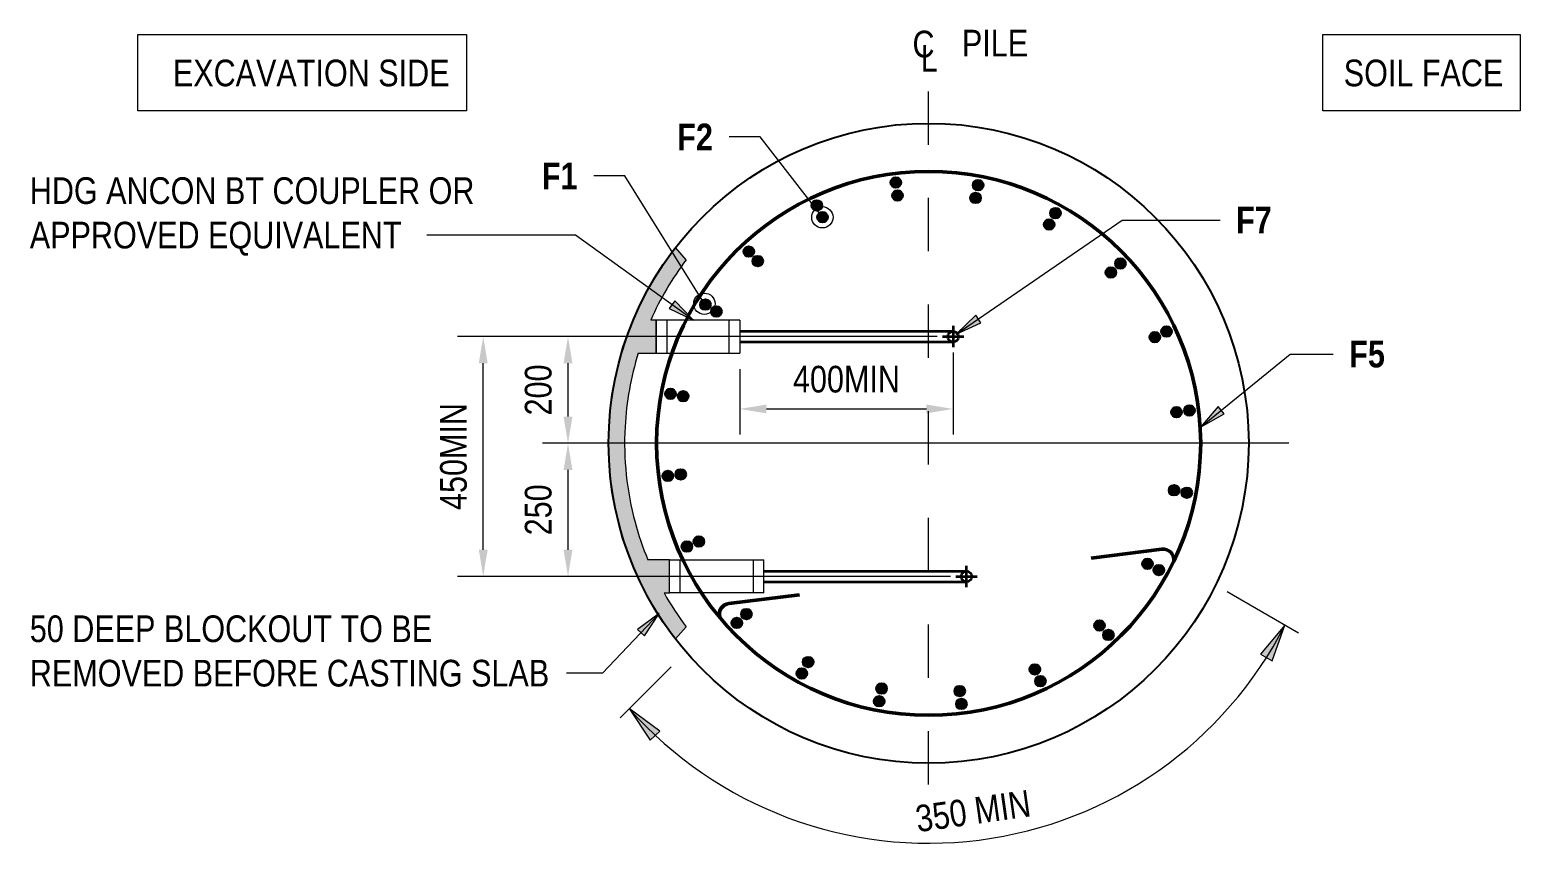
# Model space of a CAD drawing. Header units: metres. Extents: x -0.5 to 32.5, y -7.6 to 10.1.
# Drawn here: x 19.748 to 22.542, y 2.288 to 3.813 of the extents above; entities that cross this region are included whole.
import ezdxf

# ---------------------------------------------------------------- set-up
doc = ezdxf.new("R2010")
doc.units = ezdxf.units.M
doc.linetypes.add('JacobsCenter', pattern=[0.015, 0.009, -0.0015, 0.003, -0.0015])
doc.layers.get('Defpoints').update_dxf_attribs({"color": 41})
for name, color, linetype, lineweight in [('A-ANNO-DIMS', 7, 'Continuous', 9), ('A-ANNO-NOTE', 7, 'Continuous', 9), ('A-DETL', 7, 'Continuous', 13), ('A-DETL-GENF', 7, 'Continuous', 9), ('G-ANNO-TEXT', 7, 'Continuous', 9)]:
    doc.layers.add(name, color=color, linetype=linetype, lineweight=lineweight)
doc.styles.add('Arial Narrow_1', font='ARIALN.TTF', dxfattribs={"height": 0.0025})
doc.styles.add('Arial Narrow_3', font='ARIALN.TTF', dxfattribs={"height": 0.05})
doc.styles.add('Arial Narrow_B_1', font='ARIALNB.TTF', dxfattribs={"height": 0.05})
doc.dimstyles.new('Dimension_Standard_O__mm__2', dxfattribs={"dimscale": 0.3048, "dimtxt": 0.051172, "dimasz": 0.164042, "dimexe": 0.15748, "dimexo": 0.098425, "dimgap": 0.098425, "dimtad": 1, "dimdec": 0, "dimlfac": 1000, "dimzin": 0, "dimdsep": 46, "dimtxsty": 'Arial Narrow_3', "dimsah": 1, "dimcen": 0.09, "dimaunit": 1, "dimadec": 4, "dimazin": 0, "dimtfac": 1, "dimtdec": 4, "dimtix": 1, "dimtmove": 0, "dimatfit": 3, "dimfxl": 1, "dimtvp": 1, "dimtfill": 1, "dimtolj": 1, "dimtzin": 0, "dimlwd": 18, "dimlwe": 18, "dimarcsym": 2})

# ---------------------------------------------------------------- blocks, each defined once
blk = doc.blocks.new('CS_Arrowhead - CS_Arrowhead-6323874-DRG-2873045 - SECTION 3')
at = {"layer": 'A-ANNO-NOTE'}
blk.add_hatch(color=256, dxfattribs=at).paths.add_polyline_path([(0.0035, -0.00062), (0, 0), (0.0035, 0.00062)])
at = {"layer": 'A-ANNO-NOTE', "lineweight": 13}
for p, q in [((0.0035, 0.00062), (0, 0)), ((0.0035, -0.00062), (0.0035, 0.00062)), ((0, 0), (0.0035, -0.00062))]:
    blk.add_line(p, q, dxfattribs=at)
blk = doc.blocks.new('CS_Annot_Centreline Symbol1 - CS_Annot_Centreline Symbol-5070896-DRG-2873045 - SECTION 3')
at = {"layer": 'A-ANNO-NOTE', "char_height": 0.0025, "attachment_point": 1, "style": 'Arial Narrow_1'}
for s, insert, width in [('C  ', (-0.00119, 0.00463), 0.0044093), ('L', (-0.00041, 0.00329), 0.0019241)]:
    blk.add_mtext(s, dxfattribs=dict(at, insert=insert, width=width))
blk = doc.blocks.new('DIMBLOCK18-DRG-2873045 - SECTION 3')
at = {"layer": 'A-ANNO-DIMS', "color": 0, "lineweight": 18, "transparency": 16777216}
for p, q in [((21.4488, 3.2377), (20.5498, 3.2377)), ((20.5978, 2.838), (20.5978, 3.1877)), ((21.4738, 2.788), (20.5498, 2.788))]:
    blk.add_line(p, q, dxfattribs=at)
at = {"layer": 'A-ANNO-DIMS', "color": 0, "transparency": 16777216}
for points in [[(20.5895, 3.1877), (20.6062, 3.1877), (20.5978, 3.2377)], [(20.5895, 2.838), (20.6062, 2.838), (20.5978, 2.788)]]:
    blk.add_solid(points, dxfattribs=at)
at = {"layer": 'Defpoints', "color": 0, "transparency": 16777216}
for p in [(20.5978, 3.2377), (21.4788, 3.2377), (21.5038, 2.788)]:
    blk.add_point(p, dxfattribs=at)
at = {"layer": 'A-ANNO-DIMS', "color": 0, "lineweight": 18, "transparency": 16777216, "insert": (20.5423, 3.0129), "char_height": 0.05, "width": 0.260244, "attachment_point": 5, "rotation": 90, "style": 'Arial Narrow_3', "bg_fill": 3, "box_fill_scale": 1.1, "bg_fill_color": 256, "bg_fill_true_color": 13158600, "bg_fill_transparency": 0}
blk.add_mtext('\\A1;450MIN', dxfattribs=at)
blk = doc.blocks.new('DIMBLOCK19-DRG-2873045 - SECTION 3')
at = {"layer": 'A-ANNO-DIMS', "color": 0, "lineweight": 18, "transparency": 16777216}
for p, q in [((21.4488, 3.2377), (20.7088, 3.2377)), ((20.7568, 3.0877), (20.7568, 3.1877)), ((20.7729, 3.0377), (20.7088, 3.0377))]:
    blk.add_line(p, q, dxfattribs=at)
at = {"layer": 'A-ANNO-DIMS', "color": 0, "transparency": 16777216}
for points in [[(20.7484, 3.1877), (20.7651, 3.1877), (20.7568, 3.2377)], [(20.7484, 3.0877), (20.7651, 3.0877), (20.7568, 3.0377)]]:
    blk.add_solid(points, dxfattribs=at)
at = {"layer": 'Defpoints', "color": 0, "transparency": 16777216}
for p in [(20.7568, 3.2377), (21.4788, 3.2377), (20.8029, 3.0377)]:
    blk.add_point(p, dxfattribs=at)
at = {"layer": 'A-ANNO-DIMS', "color": 0, "lineweight": 18, "transparency": 16777216, "insert": (20.7012, 3.1377), "char_height": 0.05, "width": 0.114039, "attachment_point": 5, "rotation": 90, "style": 'Arial Narrow_3', "bg_fill": 3, "box_fill_scale": 1.1, "bg_fill_color": 256, "bg_fill_true_color": 13158600, "bg_fill_transparency": 0}
blk.add_mtext('\\A1;200', dxfattribs=at)
blk = doc.blocks.new('DIMBLOCK20-DRG-2873045 - SECTION 3')
at = {"layer": 'A-ANNO-DIMS', "color": 0, "lineweight": 18, "transparency": 16777216}
for p, q in [((22.0779, 3.0377), (20.7088, 3.0377)), ((20.7568, 2.838), (20.7568, 2.9877)), ((21.4738, 2.788), (20.7088, 2.788))]:
    blk.add_line(p, q, dxfattribs=at)
at = {"layer": 'A-ANNO-DIMS', "color": 0, "transparency": 16777216}
for points in [[(20.7484, 2.9877), (20.7651, 2.9877), (20.7568, 3.0377)], [(20.7484, 2.838), (20.7651, 2.838), (20.7568, 2.788)]]:
    blk.add_solid(points, dxfattribs=at)
at = {"layer": 'Defpoints', "color": 0, "transparency": 16777216}
for p in [(20.7568, 3.0377), (22.1079, 3.0377), (21.5038, 2.788)]:
    blk.add_point(p, dxfattribs=at)
at = {"layer": 'A-ANNO-DIMS', "color": 0, "lineweight": 18, "transparency": 16777216, "insert": (20.7012, 2.9129), "char_height": 0.05, "width": 0.114039, "attachment_point": 5, "rotation": 90, "style": 'Arial Narrow_3', "bg_fill": 3, "box_fill_scale": 1.1, "bg_fill_color": 256, "bg_fill_true_color": 13158600, "bg_fill_transparency": 0}
blk.add_mtext('\\A1;250', dxfattribs=at)
blk = doc.blocks.new('DIMBLOCK21-DRG-2873045 - SECTION 3')
at = {"layer": 'A-ANNO-DIMS', "color": 0, "lineweight": 18, "transparency": 16777216}
for p, q in [((21.4788, 3.2077), (21.4788, 3.0541)), ((21.0788, 3.1767), (21.0788, 3.0541)), ((21.1288, 3.1021), (21.4288, 3.1021))]:
    blk.add_line(p, q, dxfattribs=at)
at = {"layer": 'A-ANNO-DIMS', "color": 0, "transparency": 16777216}
for points in [[(21.1288, 3.1104), (21.1288, 3.0938), (21.0788, 3.1021)], [(21.4288, 3.1104), (21.4288, 3.0938), (21.4788, 3.1021)]]:
    blk.add_solid(points, dxfattribs=at)
at = {"layer": 'Defpoints', "color": 0, "transparency": 16777216}
for p in [(21.4788, 3.2377), (21.0788, 3.2067), (21.4788, 3.1021)]:
    blk.add_point(p, dxfattribs=at)
at = {"layer": 'A-ANNO-DIMS', "color": 0, "lineweight": 18, "transparency": 16777216, "insert": (21.2788, 3.1576), "char_height": 0.05, "width": 0.260244, "attachment_point": 5, "style": 'Arial Narrow_3', "bg_fill": 3, "box_fill_scale": 1.1, "bg_fill_color": 256, "bg_fill_true_color": 13158600, "bg_fill_transparency": 0}
blk.add_mtext('\\A1;400MIN', dxfattribs=at)

msp = doc.modelspace()

# ---------------------------------------------------------------- hatches: boundary and pattern name
at = {"layer": 'A-DETL-GENF'}
for points in [[(21.3715, 3.5167), (21.3741, 3.517), (21.3765, 3.518), (21.3786, 3.5196), (21.3802, 3.5217), (21.3812, 3.5241), (21.3815, 3.5267), (21.3812, 3.5293), (21.3802, 3.5317), (21.3786, 3.5337), (21.3765, 3.5353), (21.3741, 3.5363), (21.3715, 3.5367), (21.3683, 3.5361), (21.3665, 3.5353), (21.3644, 3.5337), (21.3628, 3.5317), (21.3618, 3.5293), (21.3615, 3.5267), (21.3618, 3.5241), (21.3628, 3.5217), (21.3644, 3.5196), (21.3665, 3.518), (21.3689, 3.517)], [(21.5256, 3.5117), (21.5282, 3.512), (21.5306, 3.513), (21.5327, 3.5146), (21.5343, 3.5167), (21.5353, 3.5191), (21.5356, 3.5217), (21.5353, 3.5243), (21.5343, 3.5267), (21.5327, 3.5288), (21.5306, 3.5304), (21.5282, 3.5314), (21.5256, 3.5317), (21.523, 3.5314), (21.5206, 3.5304), (21.5185, 3.5288), (21.5169, 3.5267), (21.5159, 3.5243), (21.5156, 3.5217), (21.5159, 3.5191), (21.5169, 3.5167), (21.5185, 3.5146), (21.5206, 3.513), (21.523, 3.512)], [(21.2234, 3.4738), (21.226, 3.4741), (21.2284, 3.4751), (21.2305, 3.4767), (21.2321, 3.4788), (21.2331, 3.4812), (21.2334, 3.4838), (21.2331, 3.4864), (21.2321, 3.4888), (21.2305, 3.4908), (21.2284, 3.4924), (21.226, 3.4934), (21.2234, 3.4938), (21.2208, 3.4934), (21.2184, 3.4924), (21.2163, 3.4908), (21.2148, 3.4888), (21.2138, 3.4864), (21.2134, 3.4838), (21.2138, 3.4812), (21.2148, 3.4788), (21.2163, 3.4767), (21.2184, 3.4751), (21.2208, 3.4741)], [(21.3745, 3.4925), (21.3771, 3.4928), (21.3795, 3.4938), (21.3816, 3.4954), (21.3832, 3.4975), (21.3842, 3.5003), (21.3845, 3.5025), (21.3842, 3.5051), (21.3832, 3.5075), (21.3816, 3.5096), (21.3795, 3.5111), (21.3765, 3.5122), (21.3741, 3.5124), (21.372, 3.5121), (21.3689, 3.5107), (21.3675, 3.5096), (21.3659, 3.5075), (21.3649, 3.5051), (21.3645, 3.5025), (21.3649, 3.4999), (21.3659, 3.4975), (21.3675, 3.4954), (21.3695, 3.4938), (21.372, 3.4928), (21.3741, 3.4925)], [(21.521, 3.4878), (21.5236, 3.4881), (21.526, 3.4891), (21.5282, 3.4908), (21.5297, 3.4928), (21.5307, 3.4952), (21.531, 3.4978), (21.5306, 3.5005), (21.5297, 3.5028), (21.5281, 3.5048), (21.526, 3.5064), (21.523, 3.5075), (21.5206, 3.5077), (21.5184, 3.5074), (21.5156, 3.5061), (21.5139, 3.5048), (21.5124, 3.5028), (21.5114, 3.5004), (21.511, 3.4978), (21.5114, 3.4952), (21.5124, 3.4928), (21.5139, 3.4907), (21.516, 3.4891), (21.5184, 3.4881), (21.5206, 3.4878)], [(21.2338, 3.4517), (21.2364, 3.4521), (21.2388, 3.4531), (21.2408, 3.4546), (21.2424, 3.4567), (21.2434, 3.4591), (21.2438, 3.4617), (21.2434, 3.4643), (21.2424, 3.4667), (21.2408, 3.4688), (21.2388, 3.4704), (21.2364, 3.4714), (21.2338, 3.4717), (21.2307, 3.4712), (21.2284, 3.4701), (21.2267, 3.4688), (21.2251, 3.4667), (21.2241, 3.4643), (21.2238, 3.4617), (21.2241, 3.4591), (21.2251, 3.4567), (21.2267, 3.4546), (21.2288, 3.4531), (21.2312, 3.4521)], [(21.6706, 3.4594), (21.6732, 3.4597), (21.6756, 3.4607), (21.6777, 3.4623), (21.6793, 3.4644), (21.6803, 3.4668), (21.6806, 3.4694), (21.6803, 3.472), (21.6793, 3.4744), (21.6777, 3.4764), (21.6756, 3.478), (21.6732, 3.479), (21.6706, 3.4794), (21.668, 3.479), (21.6656, 3.478), (21.6635, 3.4764), (21.662, 3.4744), (21.661, 3.472), (21.6606, 3.4694), (21.661, 3.4668), (21.662, 3.4644), (21.6635, 3.4623), (21.6656, 3.4607), (21.668, 3.4597)], [(21.6589, 3.438), (21.662, 3.4386), (21.6639, 3.4394), (21.6659, 3.4409), (21.6675, 3.443), (21.6685, 3.4454), (21.6689, 3.448), (21.6685, 3.4506), (21.6675, 3.453), (21.6656, 3.4553), (21.6639, 3.4567), (21.6606, 3.4578), (21.6589, 3.458), (21.6563, 3.4577), (21.6539, 3.4567), (21.6518, 3.4551), (21.6502, 3.453), (21.6492, 3.4506), (21.6489, 3.448), (21.6492, 3.4454), (21.6502, 3.443), (21.6518, 3.4409), (21.6539, 3.4394), (21.6563, 3.4384)], [(21.0958, 3.3872), (21.0984, 3.3876), (21.1008, 3.3886), (21.1029, 3.3902), (21.1045, 3.3922), (21.1055, 3.3946), (21.1058, 3.3972), (21.1055, 3.3998), (21.1045, 3.4022), (21.1029, 3.4043), (21.1008, 3.4059), (21.0984, 3.4069), (21.0958, 3.4072), (21.0932, 3.4069), (21.0908, 3.4059), (21.0888, 3.4043), (21.0872, 3.4022), (21.0862, 3.3998), (21.0858, 3.3972), (21.0862, 3.3946), (21.0872, 3.3922), (21.0888, 3.3902), (21.0908, 3.3886), (21.0932, 3.3876)], [(21.1125, 3.3694), (21.1151, 3.3698), (21.1175, 3.3708), (21.1196, 3.3724), (21.1212, 3.3744), (21.1222, 3.3769), (21.1225, 3.3794), (21.1222, 3.382), (21.1212, 3.3844), (21.1196, 3.3865), (21.1175, 3.3881), (21.1151, 3.3891), (21.1125, 3.3894), (21.1099, 3.3891), (21.1075, 3.3881), (21.1054, 3.3865), (21.1036, 3.3838), (21.1028, 3.382), (21.1025, 3.3794), (21.1031, 3.3763), (21.1038, 3.3744), (21.1054, 3.3724), (21.1075, 3.3708), (21.1099, 3.3698)], [(21.7924, 3.3648), (21.795, 3.3651), (21.7974, 3.3661), (21.7994, 3.3677), (21.801, 3.3698), (21.802, 3.3722), (21.8024, 3.3748), (21.802, 3.3774), (21.801, 3.3798), (21.7994, 3.3818), (21.7974, 3.3834), (21.795, 3.3844), (21.7924, 3.3848), (21.7898, 3.3844), (21.7874, 3.3834), (21.7853, 3.3818), (21.7837, 3.3798), (21.7827, 3.3774), (21.7824, 3.3748), (21.7827, 3.3722), (21.7837, 3.3698), (21.7853, 3.3677), (21.7874, 3.3661), (21.7898, 3.3651)], [(21.7746, 3.3481), (21.7772, 3.3484), (21.7796, 3.3494), (21.7817, 3.351), (21.7832, 3.3531), (21.7842, 3.3555), (21.7846, 3.3581), (21.7842, 3.3607), (21.7827, 3.3638), (21.7817, 3.3652), (21.7796, 3.3668), (21.7772, 3.3678), (21.7746, 3.3681), (21.772, 3.3678), (21.7696, 3.3668), (21.7675, 3.3652), (21.7659, 3.3631), (21.7649, 3.3607), (21.7646, 3.3581), (21.7649, 3.3555), (21.7659, 3.3531), (21.7675, 3.351), (21.7696, 3.3494), (21.772, 3.3484)], [(21.0143, 3.2877), (21.0169, 3.2881), (21.0193, 3.2891), (21.0213, 3.2907), (21.0229, 3.2927), (21.0239, 3.2952), (21.0243, 3.2977), (21.0239, 3.3003), (21.0229, 3.3027), (21.0213, 3.3048), (21.0193, 3.3064), (21.0169, 3.3074), (21.0143, 3.3077), (21.0117, 3.3074), (21.0093, 3.3064), (21.0071, 3.3047), (21.0056, 3.3027), (21.0046, 3.3003), (21.0043, 3.2977), (21.0046, 3.2952), (21.0056, 3.2927), (21.0072, 3.2907), (21.0093, 3.2891), (21.0117, 3.2881), (21.0143, 3.2877)], [(21.035, 3.2749), (21.0376, 3.2752), (21.04, 3.2762), (21.042, 3.2778), (21.0436, 3.2799), (21.0446, 3.2823), (21.045, 3.2849), (21.0446, 3.2875), (21.0436, 3.2899), (21.042, 3.2919), (21.04, 3.2935), (21.0376, 3.2945), (21.035, 3.2949), (21.0324, 3.2945), (21.03, 3.2935), (21.0279, 3.2919), (21.026, 3.2891), (21.0253, 3.2875), (21.025, 3.2849), (21.0253, 3.2823), (21.0263, 3.2799), (21.0279, 3.2778), (21.03, 3.2762), (21.0324, 3.2752)], [(21.8569, 3.2268), (21.8594, 3.2272), (21.8619, 3.2282), (21.8639, 3.2298), (21.8655, 3.2318), (21.8665, 3.2342), (21.8669, 3.2368), (21.8665, 3.2394), (21.8655, 3.2418), (21.8639, 3.2439), (21.8619, 3.2455), (21.8594, 3.2465), (21.8569, 3.2468), (21.8543, 3.2465), (21.8519, 3.2455), (21.8498, 3.2439), (21.848, 3.2413), (21.8471, 3.2385), (21.8469, 3.2368), (21.8472, 3.2342), (21.8482, 3.2318), (21.8498, 3.2298), (21.8519, 3.2282), (21.8543, 3.2272)], [(21.8789, 3.2372), (21.8815, 3.2375), (21.8839, 3.2385), (21.886, 3.2401), (21.8876, 3.2422), (21.8886, 3.2446), (21.8889, 3.2472), (21.8886, 3.2498), (21.8876, 3.2522), (21.886, 3.2543), (21.8839, 3.2558), (21.8815, 3.2568), (21.8789, 3.2572), (21.8763, 3.2568), (21.8739, 3.2558), (21.8719, 3.2543), (21.8703, 3.2522), (21.8693, 3.2498), (21.8689, 3.2472), (21.8693, 3.2446), (21.8703, 3.2422), (21.8719, 3.2401), (21.8739, 3.2385), (21.8763, 3.2375)], [(20.9489, 3.1205), (20.9515, 3.1208), (20.9539, 3.1218), (20.956, 3.1234), (20.9576, 3.1255), (20.9586, 3.1279), (20.9589, 3.1305), (20.9586, 3.133), (20.9576, 3.1355), (20.956, 3.1375), (20.9539, 3.1391), (20.9515, 3.1401), (20.9489, 3.1405), (20.9463, 3.1401), (20.9439, 3.1391), (20.9418, 3.1375), (20.9402, 3.1355), (20.9392, 3.133), (20.9389, 3.1305), (20.9392, 3.1279), (20.9402, 3.1255), (20.9418, 3.1234), (20.9439, 3.1218), (20.9463, 3.1208)], [(20.9728, 3.1159), (20.9754, 3.1162), (20.9778, 3.1172), (20.9799, 3.1188), (20.9815, 3.1209), (20.9825, 3.1233), (20.9828, 3.1259), (20.9825, 3.1285), (20.9815, 3.1309), (20.9799, 3.1329), (20.9778, 3.1345), (20.9754, 3.1355), (20.9721, 3.1358), (20.9702, 3.1355), (20.9678, 3.1345), (20.9658, 3.1329), (20.9642, 3.1309), (20.9632, 3.1285), (20.9629, 3.1255), (20.9632, 3.1233), (20.9642, 3.1209), (20.9658, 3.1188), (20.9678, 3.1172), (20.9702, 3.1162)], [(21.8976, 3.0861), (21.9002, 3.0864), (21.9026, 3.0874), (21.9047, 3.089), (21.9063, 3.0911), (21.9073, 3.0935), (21.9076, 3.0961), (21.9073, 3.0986), (21.9063, 3.1011), (21.9047, 3.1031), (21.9026, 3.1047), (21.9002, 3.1057), (21.8976, 3.1061), (21.895, 3.1057), (21.8926, 3.1047), (21.8906, 3.1031), (21.889, 3.1011), (21.888, 3.0986), (21.8876, 3.0961), (21.888, 3.0935), (21.889, 3.0911), (21.8906, 3.089), (21.8926, 3.0874), (21.895, 3.0864)], [(21.9218, 3.0891), (21.9244, 3.0894), (21.9268, 3.0904), (21.9289, 3.092), (21.9305, 3.0941), (21.9315, 3.0965), (21.9318, 3.0991), (21.9315, 3.1017), (21.9305, 3.1041), (21.9289, 3.1062), (21.9268, 3.1078), (21.9244, 3.1088), (21.9218, 3.1091), (21.9192, 3.1088), (21.9168, 3.1078), (21.9147, 3.1062), (21.9132, 3.1041), (21.9122, 3.1017), (21.9118, 3.0991), (21.9122, 3.0965), (21.9132, 3.0941), (21.9147, 3.092), (21.9168, 3.0904), (21.9192, 3.0894)], [(20.9439, 2.9664), (20.9465, 2.9667), (20.9489, 2.9677), (20.951, 2.9693), (20.9526, 2.9714), (20.9536, 2.9738), (20.9539, 2.9764), (20.9536, 2.9789), (20.9526, 2.9814), (20.951, 2.9834), (20.9489, 2.985), (20.9465, 2.986), (20.9439, 2.9864), (20.9413, 2.986), (20.9389, 2.985), (20.9369, 2.9834), (20.9353, 2.9814), (20.9343, 2.9789), (20.9339, 2.9764), (20.9343, 2.9738), (20.9353, 2.9714), (20.9369, 2.9693), (20.9389, 2.9677), (20.9413, 2.9667)], [(20.9681, 2.9694), (20.9707, 2.9697), (20.9731, 2.9707), (20.9752, 2.9723), (20.9768, 2.9744), (20.9778, 2.9768), (20.9781, 2.9794), (20.9778, 2.982), (20.9763, 2.985), (20.9752, 2.9865), (20.9731, 2.9881), (20.9707, 2.9891), (20.9681, 2.9894), (20.9655, 2.9891), (20.9631, 2.9881), (20.961, 2.9865), (20.9595, 2.9844), (20.9585, 2.982), (20.9581, 2.9794), (20.9585, 2.9768), (20.9595, 2.9744), (20.961, 2.9723), (20.9631, 2.9707), (20.9655, 2.9697)], [(21.8929, 2.9396), (21.8955, 2.9399), (21.8979, 2.9409), (21.9, 2.9425), (21.9016, 2.9446), (21.9026, 2.947), (21.9029, 2.9496), (21.9026, 2.9522), (21.9016, 2.9546), (21.9, 2.9567), (21.8979, 2.9582), (21.8955, 2.9592), (21.8929, 2.9596), (21.8903, 2.9592), (21.8879, 2.9582), (21.8858, 2.9567), (21.8842, 2.9546), (21.8832, 2.9522), (21.8829, 2.9496), (21.8832, 2.947), (21.8842, 2.9446), (21.8858, 2.9425), (21.8879, 2.9409), (21.8903, 2.9399)], [(21.9168, 2.935), (21.9194, 2.9353), (21.9218, 2.9363), (21.9239, 2.9379), (21.9255, 2.94), (21.9265, 2.9424), (21.9268, 2.945), (21.9265, 2.9476), (21.9255, 2.95), (21.9239, 2.9521), (21.9218, 2.9537), (21.9194, 2.9547), (21.9168, 2.955), (21.9143, 2.9547), (21.9118, 2.9537), (21.9098, 2.9521), (21.9082, 2.95), (21.9072, 2.9476), (21.9068, 2.945), (21.9072, 2.9424), (21.9082, 2.94), (21.9098, 2.9379), (21.9118, 2.9363), (21.9143, 2.9353)], [(20.9798, 2.834), (20.9824, 2.8343), (20.9848, 2.8353), (20.9869, 2.8369), (20.9884, 2.839), (20.9894, 2.8414), (20.9898, 2.844), (20.9894, 2.8466), (20.9884, 2.849), (20.9869, 2.851), (20.9848, 2.8526), (20.9824, 2.8536), (20.979, 2.8539), (20.9772, 2.8536), (20.9748, 2.8526), (20.9727, 2.851), (20.9708, 2.8482), (20.9701, 2.8466), (20.9698, 2.844), (20.9701, 2.8414), (20.9711, 2.839), (20.9727, 2.8369), (20.9748, 2.8353), (20.9772, 2.8343)], [(21.0022, 2.8436), (21.0048, 2.8439), (21.0072, 2.8449), (21.0093, 2.8465), (21.011, 2.849), (21.0119, 2.851), (21.0122, 2.8539), (21.0119, 2.8561), (21.0109, 2.8586), (21.0093, 2.8606), (21.0072, 2.8622), (21.0048, 2.8632), (21.0022, 2.8636), (20.9996, 2.8632), (20.9972, 2.8622), (20.9951, 2.8606), (20.9935, 2.8586), (20.9925, 2.8561), (20.9922, 2.8536), (20.9925, 2.851), (20.9938, 2.8482), (20.9956, 2.8461), (20.9972, 2.8449), (20.9996, 2.8439)], [(21.8432, 2.8017), (21.8457, 2.8021), (21.8482, 2.8031), (21.8502, 2.8047), (21.8518, 2.8067), (21.8528, 2.8092), (21.8532, 2.8117), (21.8528, 2.8143), (21.8518, 2.8167), (21.8502, 2.8188), (21.8482, 2.8204), (21.8457, 2.8214), (21.8432, 2.8217), (21.8406, 2.8214), (21.8382, 2.8204), (21.8361, 2.8188), (21.8345, 2.8167), (21.8335, 2.8143), (21.8332, 2.8117), (21.8335, 2.8092), (21.8345, 2.8067), (21.8361, 2.8047), (21.8382, 2.8031), (21.8406, 2.8021)], [(21.8645, 2.79), (21.8671, 2.7903), (21.8695, 2.7913), (21.8716, 2.7929), (21.8732, 2.795), (21.8742, 2.7974), (21.8745, 2.8), (21.8742, 2.8026), (21.8732, 2.805), (21.8716, 2.8071), (21.8695, 2.8086), (21.8671, 2.8096), (21.8645, 2.81), (21.8619, 2.8096), (21.8595, 2.8086), (21.8574, 2.8071), (21.8558, 2.805), (21.8548, 2.8026), (21.8545, 2.8), (21.8548, 2.7974), (21.8558, 2.795), (21.8574, 2.7929), (21.8595, 2.7913), (21.8619, 2.7903)], [(21.0734, 2.6907), (21.076, 2.691), (21.0784, 2.692), (21.0804, 2.6936), (21.082, 2.6957), (21.083, 2.6981), (21.0834, 2.7007), (21.083, 2.7033), (21.082, 2.7057), (21.0804, 2.7078), (21.0784, 2.7093), (21.076, 2.7103), (21.0734, 2.7107), (21.0708, 2.7103), (21.0684, 2.7093), (21.0663, 2.7078), (21.0647, 2.7057), (21.0637, 2.7033), (21.0634, 2.7007), (21.0637, 2.6981), (21.0647, 2.6957), (21.0663, 2.6936), (21.0684, 2.692), (21.0708, 2.691)], [(21.0912, 2.7074), (21.0943, 2.7079), (21.0962, 2.7087), (21.0982, 2.7103), (21.0998, 2.7124), (21.1008, 2.7148), (21.1012, 2.7174), (21.1008, 2.7199), (21.0998, 2.7224), (21.0982, 2.7244), (21.0962, 2.726), (21.0937, 2.727), (21.0912, 2.7274), (21.0886, 2.727), (21.0862, 2.726), (21.0841, 2.7244), (21.0825, 2.7224), (21.0815, 2.7199), (21.0812, 2.7174), (21.0815, 2.7148), (21.0825, 2.7124), (21.0841, 2.7103), (21.0862, 2.7087), (21.0886, 2.7077)], [(21.7532, 2.686), (21.7558, 2.6864), (21.7582, 2.6874), (21.7603, 2.6889), (21.7619, 2.691), (21.7629, 2.6934), (21.7632, 2.696), (21.7629, 2.6986), (21.7619, 2.701), (21.7599, 2.7034), (21.7582, 2.7047), (21.7552, 2.7058), (21.7532, 2.706), (21.7507, 2.7057), (21.7482, 2.7047), (21.7462, 2.7031), (21.7446, 2.701), (21.7436, 2.6986), (21.7432, 2.696), (21.7436, 2.6934), (21.7446, 2.691), (21.7462, 2.6889), (21.7482, 2.6874), (21.7507, 2.6864)], [(21.7699, 2.6682), (21.7725, 2.6686), (21.7749, 2.6696), (21.777, 2.6712), (21.7786, 2.6732), (21.7796, 2.6756), (21.7799, 2.6782), (21.7796, 2.6808), (21.7786, 2.6832), (21.777, 2.6853), (21.7749, 2.6869), (21.7725, 2.6879), (21.7699, 2.6882), (21.7673, 2.6879), (21.7649, 2.6869), (21.7628, 2.6853), (21.7613, 2.6832), (21.7603, 2.6808), (21.7599, 2.6782), (21.7603, 2.6756), (21.7613, 2.6732), (21.7628, 2.6712), (21.7649, 2.6696), (21.7673, 2.6686)], [(21.2069, 2.6174), (21.2095, 2.6178), (21.2119, 2.6188), (21.214, 2.6204), (21.2155, 2.6224), (21.2165, 2.6249), (21.2169, 2.6274), (21.2165, 2.63), (21.2155, 2.6324), (21.214, 2.6345), (21.2119, 2.6361), (21.2095, 2.6371), (21.2069, 2.6374), (21.2038, 2.6369), (21.2019, 2.6361), (21.1995, 2.6341), (21.1982, 2.6324), (21.1972, 2.63), (21.1969, 2.6274), (21.1972, 2.6249), (21.1982, 2.6224), (21.2001, 2.6201), (21.2019, 2.6188), (21.2043, 2.6178)], [(21.1951, 2.5961), (21.1977, 2.5964), (21.2001, 2.5974), (21.2022, 2.599), (21.2038, 2.6011), (21.2048, 2.6035), (21.2051, 2.6061), (21.2048, 2.6087), (21.2038, 2.6111), (21.2022, 2.6132), (21.1995, 2.615), (21.1977, 2.6158), (21.1951, 2.6161), (21.1925, 2.6158), (21.1901, 2.6148), (21.1881, 2.6132), (21.1865, 2.6111), (21.1855, 2.6087), (21.1851, 2.6061), (21.1855, 2.6035), (21.1865, 2.6011), (21.1881, 2.599), (21.1901, 2.5974), (21.1925, 2.5964)], [(21.632, 2.6037), (21.6346, 2.6041), (21.6373, 2.6054), (21.639, 2.6067), (21.6406, 2.6087), (21.6416, 2.6112), (21.642, 2.6137), (21.6416, 2.6164), (21.6406, 2.6187), (21.639, 2.6208), (21.637, 2.6224), (21.6337, 2.6235), (21.632, 2.6237), (21.6294, 2.6234), (21.627, 2.6224), (21.6249, 2.6208), (21.6233, 2.6187), (21.6223, 2.6163), (21.622, 2.6137), (21.6223, 2.6112), (21.6233, 2.6087), (21.6249, 2.6067), (21.627, 2.6051), (21.6294, 2.6041)], [(21.6423, 2.5817), (21.6449, 2.582), (21.6473, 2.583), (21.6494, 2.5846), (21.651, 2.5867), (21.652, 2.5891), (21.6523, 2.5917), (21.652, 2.5943), (21.651, 2.5967), (21.6494, 2.5987), (21.6473, 2.6003), (21.6449, 2.6013), (21.6423, 2.6017), (21.6397, 2.6013), (21.6373, 2.6003), (21.6353, 2.5987), (21.6337, 2.5967), (21.6327, 2.5943), (21.6323, 2.5917), (21.6327, 2.5891), (21.6337, 2.5867), (21.6353, 2.5846), (21.6373, 2.583), (21.6397, 2.582)], [(21.3447, 2.5677), (21.3473, 2.568), (21.3501, 2.5693), (21.3518, 2.5706), (21.3534, 2.5727), (21.3544, 2.5751), (21.3547, 2.5777), (21.3544, 2.5803), (21.3534, 2.5827), (21.3518, 2.5848), (21.3497, 2.5864), (21.3473, 2.5874), (21.3447, 2.5877), (21.3418, 2.5872), (21.3397, 2.5864), (21.3376, 2.5846), (21.3361, 2.5827), (21.3351, 2.5803), (21.3347, 2.5777), (21.3351, 2.5749), (21.3361, 2.5727), (21.3377, 2.5706), (21.3397, 2.569), (21.3427, 2.568)], [(21.4912, 2.563), (21.4938, 2.5633), (21.4968, 2.5648), (21.4983, 2.5659), (21.4999, 2.568), (21.5009, 2.5704), (21.5012, 2.573), (21.5009, 2.5756), (21.4999, 2.578), (21.4983, 2.58), (21.4958, 2.5818), (21.4938, 2.5826), (21.4912, 2.583), (21.4886, 2.5826), (21.4856, 2.5812), (21.4841, 2.58), (21.4825, 2.578), (21.4815, 2.5756), (21.4812, 2.573), (21.4815, 2.5704), (21.4825, 2.568), (21.4846, 2.5656), (21.4862, 2.5643), (21.4892, 2.5632), (21.4907, 2.563)], [(21.3401, 2.5438), (21.3427, 2.5441), (21.3451, 2.5451), (21.3472, 2.5467), (21.3488, 2.5488), (21.3498, 2.5512), (21.3501, 2.5538), (21.3498, 2.5563), (21.3488, 2.5588), (21.3472, 2.5608), (21.3451, 2.5624), (21.3427, 2.5634), (21.3401, 2.5638), (21.3376, 2.5634), (21.3351, 2.5624), (21.3331, 2.5608), (21.3315, 2.5588), (21.3305, 2.5563), (21.3302, 2.5534), (21.3305, 2.5512), (21.3315, 2.5488), (21.3331, 2.5467), (21.3351, 2.5451), (21.3376, 2.5441)], [(21.4942, 2.5388), (21.4968, 2.5391), (21.4992, 2.5401), (21.5013, 2.5417), (21.5029, 2.5438), (21.5039, 2.5462), (21.5042, 2.5488), (21.5039, 2.5514), (21.5029, 2.5538), (21.5013, 2.5559), (21.4992, 2.5574), (21.4968, 2.5584), (21.4942, 2.5588), (21.4917, 2.5584), (21.4892, 2.5574), (21.4872, 2.5559), (21.4856, 2.5538), (21.4846, 2.5514), (21.4842, 2.5488), (21.4846, 2.5462), (21.4856, 2.5438), (21.4872, 2.5417), (21.4892, 2.5401), (21.4917, 2.5391)]]:
    msp.add_hatch(color=256, dxfattribs=at).paths.add_polyline_path(points)
at = {"layer": 'A-DETL-GENF', "true_color": 0xc0c0c0}
msp.add_hatch(color=9, dxfattribs=at).paths.add_polyline_path([(20.9582, 2.6708), (20.9784, 2.6937), (20.9566, 2.7246), (20.9368, 2.757), (20.9468, 2.757), (20.9468, 2.819), (20.9065, 2.819), (20.8933, 2.8539), (20.8825, 2.8895), (20.8699, 2.9485), (20.8636, 3.0084), (20.8637, 3.0687), (20.8667, 3.1038), (20.8718, 3.1385), (20.8791, 3.1728), (20.8885, 3.2067), (20.9218, 3.2067), (20.9218, 3.2687), (20.9118, 3.2687), (20.926, 3.2985), (20.9419, 3.3272), (20.9594, 3.355), (20.9785, 3.3819), (20.9584, 3.4049), (20.9352, 3.3729), (20.9143, 3.3395), (20.8955, 3.3047), (20.8791, 3.2687), (20.8651, 3.2318), (20.8536, 3.1941), (20.8446, 3.1556), (20.8381, 3.1167), (20.8342, 3.0773), (20.8329, 3.0379), (20.8342, 2.9984), (20.838, 2.9591), (20.8445, 2.9201), (20.8535, 2.8817), (20.865, 2.8439), (20.879, 2.807), (20.8954, 2.771), (20.9141, 2.7363), (20.9368, 2.7004), (20.9566, 2.673)])
at = {"layer": 'G-ANNO-TEXT'}
for points in [[(20.9922, 3.2685), (20.9568, 3.3049), (20.9465, 3.2906)], [(21.4848, 3.2425), (21.531, 3.2635), (21.5211, 3.2781)], [(21.9426, 3.0679), (21.9869, 3.0928), (21.9757, 3.1064)], [(20.928, 2.7188), (20.8872, 2.6886), (20.9, 2.6764)]]:
    msp.add_hatch(color=256, dxfattribs=at).paths.add_polyline_path(points)

# ---------------------------------------------------------------- linework, layer by layer
at = {"layer": 'A-DETL', "linetype": 'JacobsCenter', "lineweight": 18}
for p, q in [((21.4329, 2.3977), (21.4329, 3.7127)), ((22.1079, 3.0377), (20.8029, 3.0377))]:
    msp.add_line(p, q, dxfattribs=at)
at = {"layer": 'A-DETL'}
for p, q in [((20.9785, 3.3819), (20.9584, 3.4049)), ((20.9218, 3.2687), (20.9118, 3.2687)), ((20.9218, 3.2067), (20.9218, 3.2687)), ((21.0788, 3.2687), (20.9218, 3.2687)), ((20.9218, 3.2687), (20.9218, 3.2067)), ((20.9418, 3.2687), (20.9418, 3.2067)), ((21.0588, 3.2067), (21.0588, 3.2687)), ((21.0788, 3.2687), (21.0788, 3.2067)), ((20.8885, 3.2067), (20.9218, 3.2067)), ((20.9218, 3.2067), (21.0788, 3.2067)), ((20.9468, 2.819), (20.9065, 2.819)), ((20.9468, 2.757), (20.9468, 2.819)), ((20.9468, 2.819), (21.1238, 2.819)), ((20.9468, 2.757), (20.9468, 2.819)), ((20.9668, 2.757), (20.9668, 2.819)), ((21.1038, 2.819), (21.1038, 2.757)), ((21.1238, 2.757), (21.1238, 2.819)), ((20.9368, 2.757), (20.9468, 2.757)), ((21.1238, 2.757), (20.9468, 2.757)), ((20.9582, 2.6708), (20.9784, 2.6937))]:
    msp.add_line(p, q, dxfattribs=at)
at = {"layer": 'A-DETL', "lineweight": 35}
for p, q in [((21.0788, 3.2477), (21.4788, 3.2477)), ((21.4788, 3.2577), (21.4788, 3.2177)), ((21.0788, 3.2277), (21.4788, 3.2277)), ((21.4588, 3.2377), (21.4988, 3.2377)), ((21.1238, 2.798), (21.5038, 2.798)), ((21.5038, 2.768), (21.5038, 2.808)), ((21.1238, 2.778), (21.5038, 2.778)), ((21.4838, 2.788), (21.5238, 2.788))]:
    msp.add_line(p, q, dxfattribs=at)
at = {"layer": 'A-DETL', "lineweight": 50}
for p, q in [((21.7375, 2.8223), (21.8703, 2.839)), ((21.1909, 2.7537), (21.0581, 2.737))]:
    msp.add_line(p, q, dxfattribs=at)
at = {"layer": 'A-DETL', "lineweight": 18}
for p, q in [((21.9923, 2.7596), (22.1265, 2.6821)), ((20.9499, 2.6184), (20.8545, 2.5229))]:
    msp.add_line(p, q, dxfattribs=at)
at = {"layer": 'A-DETL', "lineweight": 25}
for centre, radius in [((21.4329, 3.0377), 0.6), ((21.3715, 3.5267), 0.01), ((21.5256, 3.5217), 0.01), ((21.2234, 3.4838), 0.01), ((21.3745, 3.5025), 0.01), ((21.521, 3.4978), 0.01), ((21.2338, 3.4617), 0.01), ((21.6706, 3.4694), 0.01), ((21.6589, 3.448), 0.01), ((21.0958, 3.3972), 0.01), ((21.1125, 3.3794), 0.01), ((21.7924, 3.3748), 0.01), ((21.7746, 3.3581), 0.01), ((21.0143, 3.2977), 0.01), ((21.035, 3.2849), 0.01), ((21.8569, 3.2368), 0.01), ((21.8789, 3.2472), 0.01), ((20.9489, 3.1305), 0.01), ((20.9728, 3.1259), 0.01), ((21.8976, 3.0961), 0.01), ((21.9218, 3.0991), 0.01), ((20.9439, 2.9764), 0.01), ((20.9681, 2.9794), 0.01), ((21.8929, 2.9496), 0.01), ((21.9168, 2.945), 0.01), ((20.9798, 2.844), 0.01), ((21.0022, 2.8536), 0.01), ((21.8432, 2.8117), 0.01), ((21.8645, 2.8), 0.01), ((21.0734, 2.7007), 0.01), ((21.0912, 2.7174), 0.01), ((21.7532, 2.696), 0.01), ((21.7699, 2.6782), 0.01), ((21.2069, 2.6274), 0.01), ((21.1951, 2.6061), 0.01), ((21.632, 2.6137), 0.01), ((21.6423, 2.5917), 0.01), ((21.3447, 2.5777), 0.01), ((21.4912, 2.573), 0.01), ((21.3401, 2.5538), 0.01), ((21.4942, 2.5488), 0.01)]:
    msp.add_circle(centre, radius, dxfattribs=at)
at = {"layer": 'A-DETL', "lineweight": 50}
msp.add_circle((21.4329, 3.0377), 0.51, dxfattribs=at)
at = {"layer": 'A-DETL', "lineweight": 35}
for centre in [(21.4788, 3.2377), (21.5038, 2.788)]:
    msp.add_circle(centre, 0.01, dxfattribs=at)
at = {"layer": 'A-DETL', "color": 7, "lineweight": 9, "true_color": 0xffffff}
for centre, start, end in [((21.3715, 3.5267), 0, 180), ((21.3715, 3.5267), 180, 0), ((21.5256, 3.5217), 0, 180), ((21.5256, 3.5217), 180, 0), ((21.2234, 3.4838), 0, 180), ((21.3745, 3.5025), 0, 180), ((21.3745, 3.5025), 180, 0), ((21.521, 3.4978), 0, 180), ((21.521, 3.4978), 180, 0), ((21.2234, 3.4838), 180, 0), ((21.2338, 3.4617), 0, 180), ((21.6706, 3.4694), 0, 180), ((21.6706, 3.4694), 180, 0), ((21.2338, 3.4617), 180, 0), ((21.6589, 3.448), 0, 180), ((21.6589, 3.448), 180, 0), ((21.0958, 3.3972), 0, 180), ((21.0958, 3.3972), 180, 0), ((21.1125, 3.3794), 0, 180), ((21.7924, 3.3748), 0, 180), ((21.1125, 3.3794), 180, 0), ((21.7746, 3.3581), 0, 180), ((21.7746, 3.3581), 180, 0), ((21.7924, 3.3748), 180, 0), ((21.0143, 3.2977), 0, 180), ((21.0143, 3.2977), 180, 0), ((21.035, 3.2849), 0, 180), ((21.035, 3.2849), 180, 0), ((21.8569, 3.2368), 0, 180), ((21.8789, 3.2472), 0, 180), ((21.8789, 3.2472), 180, 0), ((21.8569, 3.2368), 180, 0), ((20.9489, 3.1305), 0, 180), ((20.9489, 3.1305), 180, 0), ((20.9728, 3.1259), 0, 180), ((20.9728, 3.1259), 180, 0), ((21.8976, 3.0961), 0, 180), ((21.9218, 3.0991), 0, 180), ((21.8976, 3.0961), 180, 0), ((21.9218, 3.0991), 180, 0), ((20.9439, 2.9764), 0, 180), ((20.9439, 2.9764), 180, 0), ((20.9681, 2.9794), 0, 180), ((20.9681, 2.9794), 180, 0), ((21.8929, 2.9496), 0, 180), ((21.8929, 2.9496), 180, 0), ((21.9168, 2.945), 0, 180), ((21.9168, 2.945), 180, 0), ((20.9798, 2.844), 0, 180), ((21.0022, 2.8536), 0, 180), ((21.0022, 2.8536), 180, 0), ((20.9798, 2.844), 180, 0), ((21.8432, 2.8117), 0, 180), ((21.8432, 2.8117), 180, 0), ((21.8645, 2.8), 0, 180), ((21.8645, 2.8), 180, 0), ((21.0734, 2.7007), 0, 180), ((21.0912, 2.7174), 0, 180), ((21.0912, 2.7174), 180, 0), ((21.0734, 2.7007), 180, 0), ((21.7532, 2.696), 0, 180), ((21.7532, 2.696), 180, 0), ((21.7699, 2.6782), 0, 180), ((21.7699, 2.6782), 180, 0), ((21.2069, 2.6274), 0, 180), ((21.2069, 2.6274), 180, 0), ((21.1951, 2.6061), 0, 180), ((21.1951, 2.6061), 180, 0), ((21.632, 2.6137), 0, 180), ((21.632, 2.6137), 180, 0), ((21.6423, 2.5917), 0, 180), ((21.3447, 2.5777), 0, 180), ((21.3447, 2.5777), 180, 0), ((21.4912, 2.573), 0, 180), ((21.4912, 2.573), 180, 0), ((21.6423, 2.5917), 180, 0), ((21.3401, 2.5538), 0, 180), ((21.3401, 2.5538), 180, 0), ((21.4942, 2.5488), 0, 180), ((21.4942, 2.5488), 180, 0)]:
    msp.add_arc(centre, 0.01, start, end, dxfattribs=at)
at = {"layer": 'A-DETL'}
for radius, start, end in [(0.6, 142.2647, 217.7068), (0.57, 142.8615, 156.0924), (0.57, 162.753, 176.8824), (0.57, 176.8824, 195.0724), (0.57, 195.0724, 202.5644), (0.57, 209.5046, 217.1314)]:
    msp.add_arc((21.4329, 3.0377), radius, start, end, dxfattribs=at)
at = {"layer": 'A-DETL', "lineweight": 50}
for centre, start, end in [((21.8728, 2.8191), 354.1712, 97.1537), ((21.0606, 2.7172), 97.1537, 200.1363)]:
    msp.add_arc(centre, 0.02, start, end, dxfattribs=at)
at = {"layer": 'A-DETL', "lineweight": 18}
msp.add_arc((21.4329, 3.0377), 0.75, 221.5624, 332.9675, dxfattribs=at)
at = {"layer": 'G-ANNO-TEXT'}
for p, q in [((21.1172, 3.6122), (21.059, 3.6122)), ((21.2336, 3.4615), (21.1172, 3.6122)), ((20.8633, 3.539), (20.8051, 3.539)), ((21.0125, 3.2993), (20.8633, 3.539)), ((21.4848, 3.2425), (21.796, 3.4563)), ((21.796, 3.4563), (21.9793, 3.4563)), ((20.6311, 3.4281), (20.4922, 3.4281)), ((20.7711, 3.4281), (20.6311, 3.4281)), ((20.9922, 3.2685), (20.7711, 3.4281)), ((20.9568, 3.3049), (20.9465, 3.2906)), ((20.9922, 3.2685), (20.9568, 3.3049)), ((20.9465, 3.2906), (20.9922, 3.2685)), ((21.5211, 3.2781), (21.4848, 3.2425)), ((21.531, 3.2635), (21.5211, 3.2781)), ((21.4848, 3.2425), (21.531, 3.2635)), ((21.9426, 3.0679), (22.1104, 3.2051)), ((22.1104, 3.2051), (22.1915, 3.205)), ((21.9757, 3.1064), (21.9426, 3.0679)), ((21.9869, 3.0928), (21.9757, 3.1064)), ((21.9426, 3.0679), (21.9869, 3.0928)), ((20.928, 2.7188), (20.8215, 2.6066)), ((20.928, 2.7188), (20.8872, 2.6886)), ((20.9, 2.6764), (20.928, 2.7188)), ((20.8872, 2.6886), (20.9, 2.6764)), ((20.7794, 2.6066), (20.7541, 2.6066)), ((20.8215, 2.6066), (20.7794, 2.6066))]:
    msp.add_line(p, q, dxfattribs=at)
at = {"layer": 'G-ANNO-TEXT', "lineweight": 18, "flags": 128}
for points in [[(19.9503, 3.8046), (20.5666, 3.8046), (20.5666, 3.6612), (19.9503, 3.6612)], [(22.1718, 3.8046), (22.5419, 3.8046), (22.5419, 3.6612), (22.1718, 3.6612)]]:
    msp.add_lwpolyline(points, close=True, dxfattribs=at)
at = {"layer": 'G-ANNO-TEXT'}
for centre in [(21.2336, 3.4615), (21.0125, 3.2993)]:
    msp.add_circle(centre, 0.02, dxfattribs=at)

# ---------------------------------------------------------------- block references
at = {"layer": 'A-ANNO-NOTE', "xscale": 20, "yscale": 20, "zscale": 20}
msp.add_blockref('CS_Annot_Centreline Symbol1 - CS_Annot_Centreline Symbol-5070896-DRG-2873045 - SECTION 3', (21.4264, 3.7188), dxfattribs=at)
for p, rotation in [((22.1009, 2.6969), 240.1022959026793), ((20.8717, 2.5402), 313.4153516639047)]:
    msp.add_blockref('CS_Arrowhead - CS_Arrowhead-6323874-DRG-2873045 - SECTION 3', p, dxfattribs=dict(at, rotation=rotation))

# ---------------------------------------------------------------- texts
at = {"layer": 'A-ANNO-NOTE', "insert": (21.4953, 3.8131), "char_height": 0.05, "attachment_point": 1, "style": 'Arial Narrow_3', "bg_fill": 3, "box_fill_scale": 1, "bg_fill_color": 256, "bg_fill_true_color": 13158600, "bg_fill_transparency": 0}
msp.add_mtext('PILE', dxfattribs=at)
at = {"layer": 'G-ANNO-TEXT', "insert": (20.7077, 3.564), "char_height": 0.05, "attachment_point": 1, "style": 'Arial Narrow_B_1', "bg_fill": 3, "box_fill_scale": 1, "bg_fill_color": 256, "bg_fill_transparency": 0}
msp.add_mtext('F1', dxfattribs=at)
at = {"layer": 'G-ANNO-TEXT', "char_height": 0.05, "attachment_point": 1, "bg_fill": 3, "box_fill_scale": 1, "bg_fill_color": 256, "bg_fill_true_color": 13158600, "bg_fill_transparency": 0}
for s, insert, style in [('HDG ANCON BT COUPLER OR ', (19.7478, 3.5365), 'Arial Narrow_3'), ('APPROVED EQUIVALENT ', (19.7478, 3.4531), 'Arial Narrow_3'), ('F5', (22.2215, 3.23), 'Arial Narrow_B_1'), ('50 DEEP BLOCKOUT TO BE ', (19.7478, 2.7149), 'Arial Narrow_3'), ('REMOVED BEFORE CASTING SLAB', (19.7478, 2.6316), 'Arial Narrow_3')]:
    msp.add_mtext(s, dxfattribs=dict(at, insert=insert, style=style))

# ---------------------------------------------------------------- next in the draw order: texts
at = {"layer": 'G-ANNO-TEXT', "lineweight": 18, "char_height": 0.05, "attachment_point": 1, "style": 'Arial Narrow_3', "bg_fill": 3, "box_fill_scale": 1, "bg_fill_color": 256, "bg_fill_transparency": 0}
for s, insert in [('EXCAVATION SIDE', (20.016, 3.7572)), ('SOIL FACE', (22.2111, 3.7572))]:
    msp.add_mtext(s, dxfattribs=dict(at, insert=insert))
at = {"layer": 'G-ANNO-TEXT', "insert": (20.9616, 3.6372), "char_height": 0.05, "attachment_point": 1, "style": 'Arial Narrow_B_1', "bg_fill": 3, "box_fill_scale": 1, "bg_fill_color": 256, "bg_fill_transparency": 0}
msp.add_mtext('F2', dxfattribs=at)
at = {"layer": 'G-ANNO-TEXT', "insert": (22.0093, 3.4813), "char_height": 0.05, "attachment_point": 1, "style": 'Arial Narrow_B_1', "bg_fill": 3, "box_fill_scale": 1, "bg_fill_color": 256, "bg_fill_true_color": 13158600, "bg_fill_transparency": 0}
msp.add_mtext('F7', dxfattribs=at)
at = {"layer": 'G-ANNO-TEXT', "insert": (21.4055, 2.3578), "char_height": 0.05, "attachment_point": 1, "rotation": 8.0307, "style": 'Arial Narrow_3', "bg_fill": 3, "box_fill_scale": 1, "bg_fill_color": 256, "bg_fill_transparency": 0}
msp.add_mtext('350 MIN', dxfattribs=at)

# ---------------------------------------------------------------- next in the draw order: dimensions: what is measured, and where the dimension line sits
at = {"layer": 'A-ANNO-DIMS', "lineweight": 18}
dim = msp.add_linear_dim(base=(20.5978, 3.2377), p1=(21.5038, 2.788), p2=(21.4788, 3.2377), angle=90, dimstyle='Dimension_Standard_O__mm__2', override={"dimpost": '<>MIN', "dimfxl": 0.450417}, dxfattribs=at)
dim.commit()
dim.dimension.update_dxf_attribs({"geometry": 'DIMBLOCK18-DRG-2873045 - SECTION 3', "text_midpoint": (20.5423, 3.0129)})

# ---------------------------------------------------------------- next in the draw order: dimensions: what is measured, and where the dimension line sits
dim = msp.add_linear_dim(base=(20.7568, 3.2377), p1=(20.8029, 3.0377), p2=(21.4788, 3.2377), angle=90, dimstyle='Dimension_Standard_O__mm__2', override={"dimpost": '<>', "dimfxl": 0.704874}, dxfattribs=at)
dim.commit()
dim.dimension.update_dxf_attribs({"geometry": 'DIMBLOCK19-DRG-2873045 - SECTION 3', "text_midpoint": (20.7012, 3.1377)})

# ---------------------------------------------------------------- next in the draw order: dimensions: what is measured, and where the dimension line sits
dim = msp.add_linear_dim(base=(21.4788, 3.1021), p1=(21.0788, 3.2067), p2=(21.4788, 3.2377), dimstyle='Dimension_Standard_O__mm__2', override={"dimpost": '<>MIN', "dimfxl": 0.401199}, dxfattribs=at)
dim.commit()
dim.dimension.update_dxf_attribs({"geometry": 'DIMBLOCK21-DRG-2873045 - SECTION 3', "text_midpoint": (21.2788, 3.1576)})
dim = msp.add_linear_dim(base=(20.7568, 3.0377), p1=(21.5038, 2.788), p2=(22.1079, 3.0377), angle=90, dimstyle='Dimension_Standard_O__mm__2', override={"dimpost": '<>', "dimfxl": 0.653663}, dxfattribs=at)
dim.commit()
dim.dimension.update_dxf_attribs({"geometry": 'DIMBLOCK20-DRG-2873045 - SECTION 3', "text_midpoint": (20.7012, 2.9129)})

doc.saveas('drawing.dxf')
